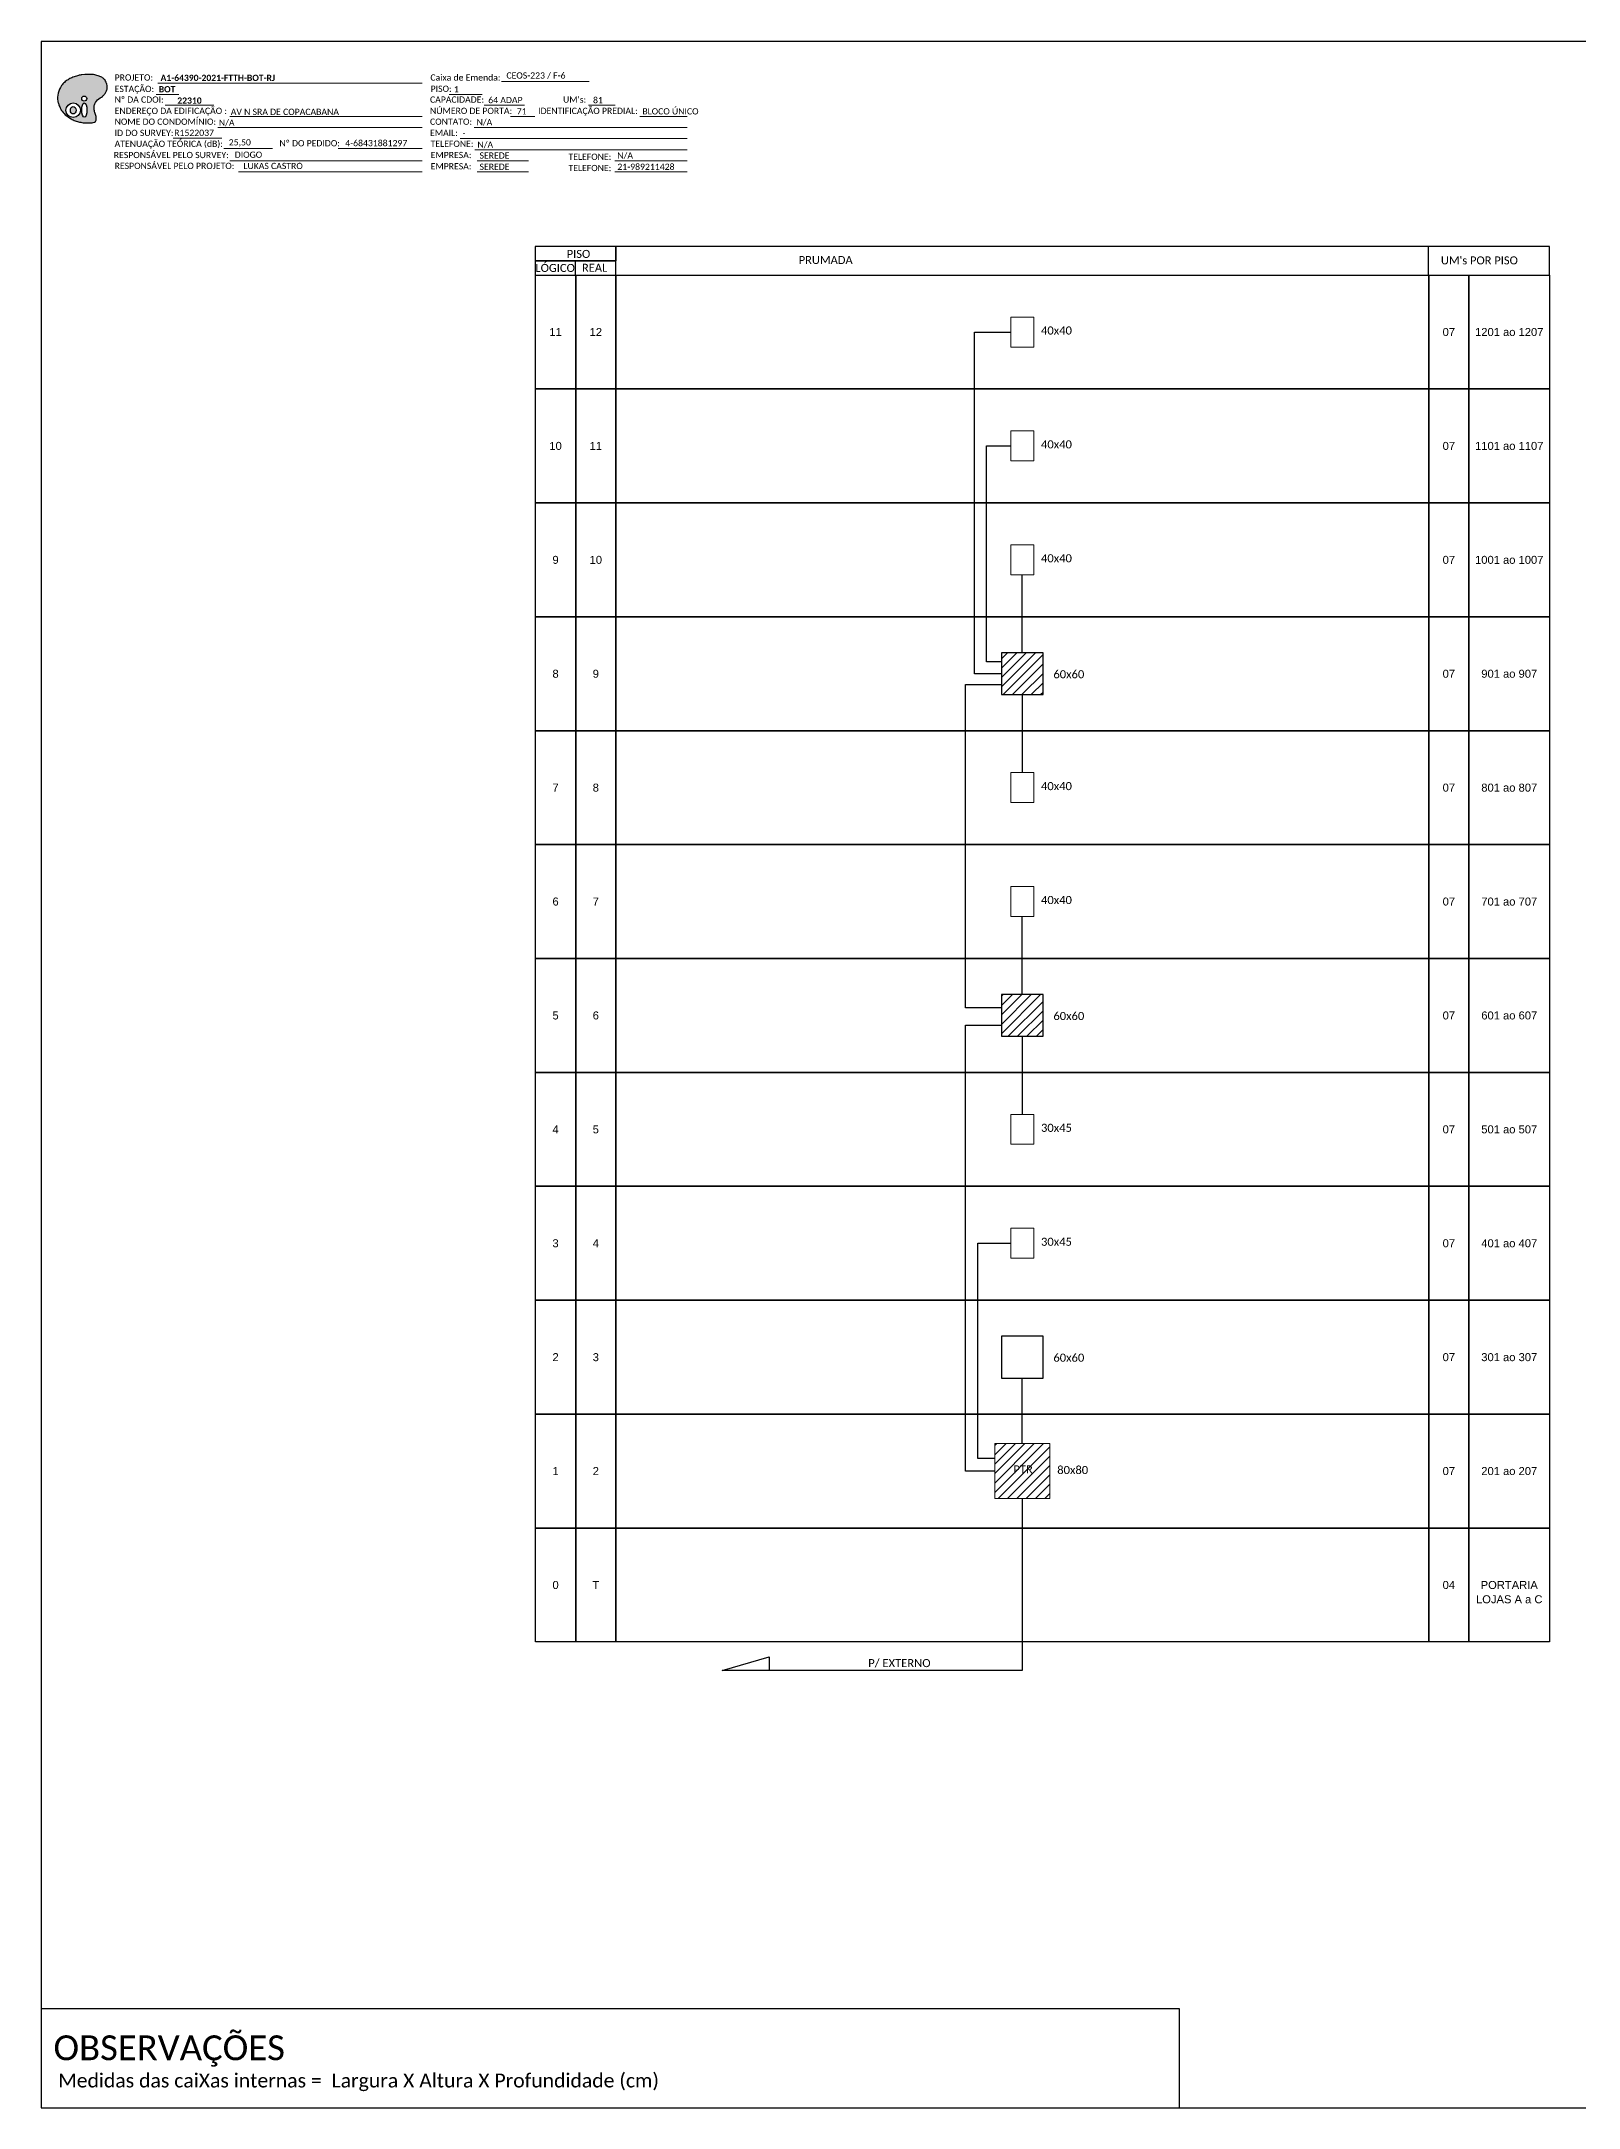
# Model space of a CAD drawing. Extents: x -89 to 1647, y 705 to 1299.
# Drawn here: x 808 to 1250, y 705 to 1299 of the extents above; entities that cross this region are included whole.
import ezdxf
from ezdxf.enums import TextEntityAlignment as Align

# ---------------------------------------------------------------- set-up
doc = ezdxf.new("R2010")
doc.units = 0
doc.styles.add('ARIAL', font='arial.ttf')
doc.styles.add('WMF-Calibri0', font='calibri.ttf')
doc.styles.add('WMF-Calibri1', font='calibrib.ttf')
pattern_1 = [(45, (63.68, 79.6656), (-1.3470384, 1.3470384), [])]

# ---------------------------------------------------------------- blocks, each defined once
blk = doc.blocks.new('OI')
h = blk.add_hatch(color=40)
edge = h.paths.add_edge_path()
edge.add_spline(control_points=[(4.35, -0.67), (3.92, -0.99), (3.26, -1.5), (2.81, -2.59), (2.9, -3.5), (3.06, -4.27), (3.31, -4.85), (3.37, -5.39), (3.4, -5.88), (3.2, -6.4), (2.54, -6.61), (1.65, -6.63), (0.55, -6.67), (-0.56, -6.42), (-1.61, -6.14), (-2.77, -5.61), (-3.92, -4.77), (-4.89, -3.7), (-5.34, -2.65), (-5.6, -1.94), (-5.85, -0.96), (-5.71, 0.47), (-5.1, 2.02), (-4.14, 3.02), (-3.3, 3.61), (-2.37, 4.16), (-1.36, 4.44), (-0.56, 4.7), (0.79, 4.85), (2.24, 4.97), (3.79, 4.57), (4.67, 4.21), (5.44, 3.65), (5.76, 2.99), (6.03, 2.21), (6.01, 1.46), (5.72, 0.64), (5.31, 0.08), (4.88, -0.38), (4.51, -0.55), (4.35, -0.67)], knot_values=[0, 0, 0, 0, 1.60434, 2.417191, 3.427595, 4.282808, 4.776746, 5.304182, 5.888771, 6.258406, 6.858137, 7.79129, 8.986195, 10.124242, 11.187857, 12.242908, 13.953784, 15.414161, 16.515391, 17.349188, 17.675853, 19.552021, 21.515531, 22.568638, 23.63245, 24.621084, 25.782718, 26.745347, 27.142653, 29.870543, 31.004649, 31.921532, 32.709589, 33.801391, 34.042471, 35.192333, 35.971461, 36.628871, 37.254359, 37.836911, 37.836911, 37.836911, 37.836911], degree=3, periodic=0)
h.paths.add_polyline_path([(1.13, -0.87, -1), (-0.04, -0.87, -1)], flags=16)
edge = h.paths.add_edge_path(flags=16)
edge.add_ellipse((0.56, -3.59), major_axis=(-0.02, 1.71), ratio=0.361305, start_angle=0, end_angle=360)
h.paths.add_polyline_path([(-0.36, -3.62, -1), (-3.8, -3.62, -1)], flags=16)
edge = h.paths.add_edge_path(flags=0)
edge.add_ellipse((-2.08, -3.62), major_axis=(0, 0.885), ratio=0.758294, start_angle=0, end_angle=360)
at = {"color": 40}
for centre, radius in [((-2.08, -3.62), 1.72), ((0.54, -0.87), 0.587)]:
    blk.add_circle(centre, radius, dxfattribs=at)
blk.add_ellipse((-2.08, -3.62), major_axis=(0, 0.885), ratio=0.758294, start_param=-3.141592653589792, end_param=3.141592653589792, dxfattribs=at)
blk.add_ellipse((0.56, -3.59), major_axis=(-0.02, 1.71), ratio=0.361305, dxfattribs=at)
at = {"color": 40, "start_tangent": (-0.800898, -0.598801), "end_tangent": (-0.800898, -0.598801)}
blk.add_spline([(4.35, -0.67), (3.2, -1.78), (2.9, -2.54), (2.92, -3.55), (3.12, -4.38), (3.28, -4.85), (3.37, -5.37), (3.35, -5.95), (3.2, -6.29), (2.66, -6.55), (1.73, -6.63), (0.54, -6.62), (-0.58, -6.41), (-1.6, -6.11), (-2.56, -5.67), (-3.95, -4.67), (-4.89, -3.56), (-5.37, -2.56), (-5.64, -1.78), (-5.72, -1.46), (-5.63, 0.42), (-4.84, 2.22), (-4.13, 2.99), (-3.27, 3.62), (-2.4, 4.09), (-1.3, 4.47), (-0.37, 4.72), (0.02, 4.77), (2.75, 4.8), (3.85, 4.53), (4.69, 4.16), (5.31, 3.68), (5.85, 2.73), (5.93, 2.5), (5.94, 1.35), (5.67, 0.62), (5.29, 0.08), (4.84, -0.36), (4.35, -0.67)], degree=3, dxfattribs=at)
blk = doc.blocks.new('CARIMBO')
at = {"color": 7, "lineweight": 0}
for points in [[(35.66, -16.79), (111.64, -16.79)], [(134.48, -16.3), (159.61, -16.3)], [(35.15, -20.06), (41.7, -20.06)], [(37.81, -23.14), (51.75, -23.14)], [(119.43, -20.02), (128.92, -20.02)], [(129.48, -23.14), (141.1, -23.14)], [(159.42, -23.14), (167.09, -23.14)], [(52.97, -29.48), (111.64, -29.48)], [(56.38, -26.37), (111.64, -26.37)], [(126.6, -29.48), (187.83, -29.48)], [(137.07, -26.37), (144.01, -26.37)], [(174.24, -26.37), (187.8, -26.37)], [(40.13, -32.55), (54.07, -32.55)], [(54.67, -35.52), (68.61, -35.52)], [(122.56, -32.72), (187.83, -32.72)], [(56.38, -39.07), (111.64, -39.07)], [(126.84, -35.96), (187.83, -35.96)], [(127.45, -39.07), (142.25, -39.07)], [(167.06, -39.07), (187.83, -39.07)], [(58.87, -42.31), (111.64, -42.31)], [(127.45, -42.31), (142.25, -42.31)], [(167.06, -42.31), (187.83, -42.31)]]:
    blk.add_lwpolyline(points, dxfattribs=at)
at = {"color": 7, "xscale": 1.213923925163967, "yscale": 1.213923925163967, "zscale": 1.213923925163967, "rotation": 0.1532896023949059}
blk.add_blockref('OI', (13.86, -20.16), dxfattribs=at)
at = {"color": 7, "lineweight": 0, "style": 'WMF-Calibri0'}
for s, height, p in [('PROJETO:', 1.793, (23.26, -16.04)), ('ESTAÇÃO:', 1.793, (23.26, -19.32)), ('Caixa de Emenda:', 1.7927, (114.02, -16.04)), ('PISO:', 1.793, (114.09, -19.28)), ('ENDEREÇO DA EDIFICAÇÃO :', 1.7927, (23.26, -25.63)), ('Nº DA CDOI:', 1.7927, (23.26, -22.39)), ('CAPACIDADE:', 1.7927, (113.91, -22.39)), ('NÚMERO DE PORTA:', 1.7927, (113.91, -25.63)), ('IDENTIFICAÇÃO PREDIAL:', 1.7927, (144.99, -25.63)), ("UM's:", 1.793, (152.15, -22.39)), ('NOME DO CONDOMÍNIO:', 1.7927, (23.26, -28.74)), ('CONTATO:', 1.793, (113.91, -28.74)), ('ATENUAÇÃO TEÓRICA (dB):', 1.7927, (23.26, -35.09)), ('ID DO SURVEY:', 1.7927, (23.26, -31.97)), ('EMAIL:', 1.793, (113.91, -31.97)), ('TELEFONE:', 1.793, (114.09, -35.09)), ('RESPONSÁVEL PELO SURVEY:', 1.7927, (23.02, -38.32)), ('RESPONSÁVEL PELO PROJETO:', 1.7927, (23.26, -41.44)), ('EMPRESA:', 1.793, (114.09, -38.32)), ('EMPRESA:', 1.793, (114.09, -41.56)), ('TELEFONE:', 1.793, (153.7, -38.83)), ('TELEFONE:', 1.793, (153.7, -42.06))]:
    blk.add_text(s, height=height, dxfattribs=at).set_placement(p)
at = {"color": 7, "lineweight": 0, "flags": 8}
for tag, p, style in [('EST', (35.94, -19.41), 'WMF-Calibri1'), ('PROJ', (36.46, -16.13), 'WMF-Calibri1'), ('PISO_PTR', (120.78, -19.42), 'WMF-Calibri0'), ('CEOS-XX', (135.87, -15.46), 'WMF-Calibri0'), ('CAPAC.', (130.66, -22.52), 'WMF-Calibri0'), ("UC'S", (160.78, -22.54), 'WMF-Calibri0'), ('NOME_DO_COND.', (53.23, -29.02), 'WMF-Calibri0'), ('LOGRADOURO', (56.65, -25.91), 'WMF-Calibri0'), ('NOME_DO_CONTATO', (127.3, -28.89), 'WMF-Calibri0'), ('N°', (138.85, -25.77), 'WMF-Calibri0'), ('N°PREDIO', (174.94, -25.77), 'WMF-Calibri0'), ('_ID_', (40.39, -31.94), 'WMF-Calibri0'), ('O_POTEN', (56.06, -34.68), 'WMF-Calibri0'), ('EMAIL', (123.26, -32.12), 'WMF-Calibri0'), ('TELEFONE', (127.55, -35.36), 'WMF-Calibri0'), ('RES_SURVEY', (57.78, -38.23), 'WMF-Calibri0'), ('RES_PROJ', (60.27, -41.47), 'WMF-Calibri0'), ('EMP_RESP_SURVEY', (128.16, -38.47), 'WMF-Calibri0'), ('EMP_RESP_PROJ', (128.16, -41.71), 'WMF-Calibri0'), ('CONT_RESP_SURVEY', (167.76, -38.47), 'WMF-Calibri0'), ('CONT_RESP_PROJ', (167.76, -41.71), 'WMF-Calibri0')]:
    blk.add_attdef(tag, p, '', height=1.79, dxfattribs=dict(at, style=style))
at = {"color": 7, "lineweight": 0, "style": 'WMF-Calibri1', "flags": 8}
blk.add_attdef("N° CDO'S", text='', height=1.79, dxfattribs=at).set_placement((44.78, -22.68), align=Align.CENTER)

msp = doc.modelspace()

# ---------------------------------------------------------------- hatches: boundary and pattern name
h = msp.add_hatch()
h.set_pattern_fill('ANSI31', color=1, scale=0.6)
h.set_pattern_definition(pattern_1)
h.paths.add_polyline_path([(1083.97, 1111.23), (1095.97, 1111.23), (1095.97, 1123.23), (1083.97, 1123.23)])
h = msp.add_hatch()
h.set_pattern_fill('ANSI31', color=1, scale=0.6)
h.set_pattern_definition(pattern_1)
h.paths.add_polyline_path([(1083.97, 1013), (1095.97, 1013), (1095.97, 1025), (1083.97, 1025)])
h = msp.add_hatch()
h.set_pattern_fill('ANSI31', color=1, scale=0.6)
h.set_pattern_definition([(45, (305.4664, 3567.1849), (-1.3470384, 1.3470384), [])])
h.paths.add_polyline_path([(1097.88, 880.12), (1097.88, 895.93), (1082.07, 895.93), (1082.07, 880.12)])
h.paths.add_polyline_path([(1086.81, 886.75), (1093.61, 886.75), (1093.61, 890.23), (1086.81, 890.23)], flags=24)

# ---------------------------------------------------------------- linework, layer by layer
for points in [[(808, 705.02), (1646.56, 705.02), (1646.56, 1299.02), (808, 1299.02), (808, 705.02)], [(961.56, 1231.83), (961.56, 1235.95)], [(973.13, 1231.83), (1241.5, 1231.83), (1241.5, 1240.06), (973.13, 1240.06), (973.13, 1240.06), (973.13, 1235.95)], [(1206.75, 1231.83), (1206.75, 1240.06)]]:
    msp.add_lwpolyline(points)
at = {"color": 7, "lineweight": 0}
msp.add_lwpolyline([(893.31, 1268.26), (917.46, 1268.26)], dxfattribs=at)
for points in [[(949.99, 1235.95), (973.13, 1235.95), (973.13, 1240.06), (949.99, 1240.06)], [(949.99, 1231.83), (973.13, 1231.83), (973.13, 1235.95), (949.99, 1235.95)], [(950.02, 1231.83), (961.59, 1231.83), (961.59, 1199.09), (950.02, 1199.09)], [(961.59, 1231.83), (973.17, 1231.83), (973.17, 1199.09), (961.59, 1199.09)], [(973.17, 1231.83), (1206.78, 1231.83), (1206.78, 1199.09), (973.17, 1199.09)], [(1206.78, 1231.83), (1218.35, 1231.83), (1218.35, 1199.09), (1206.78, 1199.09)], [(1218.35, 1231.83), (1241.5, 1231.83), (1241.5, 1199.09), (1218.35, 1199.09)], [(950.02, 1199.09), (961.59, 1199.09), (961.59, 1166.35), (950.02, 1166.35)], [(961.59, 1199.09), (973.17, 1199.09), (973.17, 1166.35), (961.59, 1166.35)], [(973.17, 1199.09), (1206.78, 1199.09), (1206.78, 1166.35), (973.17, 1166.35)], [(1206.78, 1199.09), (1218.35, 1199.09), (1218.35, 1166.35), (1206.78, 1166.35)], [(1218.35, 1199.09), (1241.5, 1199.09), (1241.5, 1166.35), (1218.35, 1166.35)], [(950.02, 1166.35), (961.59, 1166.35), (961.59, 1133.6), (950.02, 1133.6)], [(961.59, 1166.35), (973.17, 1166.35), (973.17, 1133.6), (961.59, 1133.6)], [(973.17, 1166.35), (1206.78, 1166.35), (1206.78, 1133.6), (973.17, 1133.6)], [(1206.78, 1166.35), (1218.35, 1166.35), (1218.35, 1133.6), (1206.78, 1133.6)], [(1218.35, 1166.35), (1241.5, 1166.35), (1241.5, 1133.6), (1218.35, 1133.6)], [(950.02, 1133.6), (961.59, 1133.6), (961.59, 1100.86), (950.02, 1100.86)], [(961.59, 1133.6), (973.17, 1133.6), (973.17, 1100.86), (961.59, 1100.86)], [(973.17, 1133.6), (1206.78, 1133.6), (1206.78, 1100.86), (973.17, 1100.86)], [(1206.78, 1133.6), (1218.35, 1133.6), (1218.35, 1100.86), (1206.78, 1100.86)], [(1218.35, 1133.6), (1241.5, 1133.6), (1241.5, 1100.86), (1218.35, 1100.86)], [(950.02, 1100.86), (961.59, 1100.86), (961.59, 1068.12), (950.02, 1068.12)], [(961.59, 1100.86), (973.17, 1100.86), (973.17, 1068.12), (961.59, 1068.12)], [(973.17, 1100.86), (1206.78, 1100.86), (1206.78, 1068.12), (973.17, 1068.12)], [(1206.78, 1100.86), (1218.35, 1100.86), (1218.35, 1068.12), (1206.78, 1068.12)], [(1218.35, 1100.86), (1241.5, 1100.86), (1241.5, 1068.12), (1218.35, 1068.12)], [(950.02, 1068.12), (961.59, 1068.12), (961.59, 1035.37), (950.02, 1035.37)], [(961.59, 1068.12), (973.17, 1068.12), (973.17, 1035.37), (961.59, 1035.37)], [(973.17, 1068.12), (1206.78, 1068.12), (1206.78, 1035.37), (973.17, 1035.37)], [(1206.78, 1068.12), (1218.35, 1068.12), (1218.35, 1035.37), (1206.78, 1035.37)], [(1218.35, 1068.12), (1241.5, 1068.12), (1241.5, 1035.37), (1218.35, 1035.37)], [(950.02, 1035.37), (961.59, 1035.37), (961.59, 1002.63), (950.02, 1002.63)], [(961.59, 1035.37), (973.17, 1035.37), (973.17, 1002.63), (961.59, 1002.63)], [(973.17, 1035.37), (1206.78, 1035.37), (1206.78, 1002.63), (973.17, 1002.63)], [(1206.78, 1035.37), (1218.35, 1035.37), (1218.35, 1002.63), (1206.78, 1002.63)], [(1218.35, 1035.37), (1241.5, 1035.37), (1241.5, 1002.63), (1218.35, 1002.63)], [(950.02, 1002.63), (961.59, 1002.63), (961.59, 969.88), (950.02, 969.88)], [(961.59, 1002.63), (973.17, 1002.63), (973.17, 969.88), (961.59, 969.88)], [(973.17, 1002.63), (1206.78, 1002.63), (1206.78, 969.88), (973.17, 969.88)], [(1206.78, 1002.63), (1218.35, 1002.63), (1218.35, 969.88), (1206.78, 969.88)], [(1218.35, 1002.63), (1241.5, 1002.63), (1241.5, 969.88), (1218.35, 969.88)], [(950.02, 969.88), (961.59, 969.88), (961.59, 937.14), (950.02, 937.14)], [(961.59, 969.88), (973.17, 969.88), (973.17, 937.14), (961.59, 937.14)], [(973.17, 969.88), (1206.78, 969.88), (1206.78, 937.14), (973.17, 937.14)], [(1206.78, 969.88), (1218.35, 969.88), (1218.35, 937.14), (1206.78, 937.14)], [(1218.35, 969.88), (1241.5, 969.88), (1241.5, 937.14), (1218.35, 937.14)], [(950.02, 937.14), (961.59, 937.14), (961.59, 904.4), (950.02, 904.4)], [(961.59, 937.14), (973.17, 937.14), (973.17, 904.4), (961.59, 904.4)], [(973.17, 937.14), (1206.78, 937.14), (1206.78, 904.4), (973.17, 904.4)], [(1206.78, 937.14), (1218.35, 937.14), (1218.35, 904.4), (1206.78, 904.4)], [(1218.35, 937.14), (1241.5, 937.14), (1241.5, 904.4), (1218.35, 904.4)], [(1083.97, 914.77), (1095.97, 914.77), (1095.97, 926.77), (1083.97, 926.77)], [(950.02, 904.4), (961.59, 904.4), (961.59, 871.65), (950.02, 871.65)], [(961.59, 904.4), (973.17, 904.4), (973.17, 871.65), (961.59, 871.65)], [(973.17, 904.4), (1206.78, 904.4), (1206.78, 871.65), (973.17, 871.65)], [(1206.78, 904.4), (1218.35, 904.4), (1218.35, 871.65), (1206.78, 871.65)], [(1218.35, 904.4), (1241.5, 904.4), (1241.5, 871.65), (1218.35, 871.65)], [(950.02, 871.65), (961.59, 871.65), (961.59, 838.91), (950.02, 838.91)], [(961.59, 871.65), (973.17, 871.65), (973.17, 838.91), (961.59, 838.91)], [(973.17, 871.65), (1206.78, 871.65), (1206.78, 838.91), (973.17, 838.91)], [(1206.78, 871.65), (1218.35, 871.65), (1218.35, 838.91), (1206.78, 838.91)], [(1218.35, 871.65), (1241.5, 871.65), (1241.5, 838.91), (1218.35, 838.91)]]:
    msp.add_lwpolyline(points, close=True)
at = {"color": 0, "lineweight": 0}
for points in [[(1086.66, 1219.77), (1093.29, 1219.77), (1093.29, 1211.15), (1086.66, 1211.15)], [(1086.66, 1187.03), (1093.29, 1187.03), (1093.29, 1178.41), (1086.66, 1178.41)], [(1086.66, 1154.28), (1093.29, 1154.28), (1093.29, 1145.66), (1086.66, 1145.66)], [(1086.66, 1088.8), (1093.29, 1088.8), (1093.29, 1080.18), (1086.66, 1080.18)], [(1086.66, 1056.05), (1093.29, 1056.05), (1093.29, 1047.43), (1086.66, 1047.43)], [(1086.66, 990.57), (1093.29, 990.57), (1093.29, 981.95), (1086.66, 981.95)], [(1086.66, 957.82), (1093.29, 957.82), (1093.29, 949.2), (1086.66, 949.2)]]:
    msp.add_lwpolyline(points, close=True, dxfattribs=at)
at = {"color": 3, "ltscale": 0.5}
for points in [[(1083.97, 1117.23), (1076.18, 1117.23), (1076.18, 1215.46), (1086.66, 1215.46)], [(1083.97, 1120.67), (1079.68, 1120.67), (1079.68, 1182.72), (1086.66, 1182.72)], [(1089.97, 1123.23), (1089.97, 1145.66)], [(1083.97, 1021.17), (1073.68, 1021.17), (1073.68, 1114.17), (1083.97, 1114.17)], [(1089.97, 1111.23), (1089.97, 1088.8)], [(1089.97, 1025), (1089.97, 1047.43)], [(1082.07, 888.03), (1073.68, 888.03), (1073.68, 1016.17), (1083.97, 1016.17)], [(1089.97, 1013), (1089.97, 990.57)], [(1082.07, 891.67), (1077.18, 891.67), (1077.18, 953.51), (1086.66, 953.51)], [(1089.97, 895.93), (1089.97, 914.77)], [(1089.97, 880.12), (1089.97, 830.67), (1003.68, 830.67), (1017.18, 834.67), (1017.18, 830.67)]]:
    msp.add_lwpolyline(points, dxfattribs=at)
at = {"color": 1}
for points in [[(1083.97, 1111.23), (1095.97, 1111.23), (1095.97, 1123.23), (1083.97, 1123.23)], [(1083.97, 1013), (1095.97, 1013), (1095.97, 1025), (1083.97, 1025)]]:
    msp.add_lwpolyline(points, close=True, dxfattribs=at)
at = {"color": 1, "lineweight": 0}
msp.add_lwpolyline([(1082.07, 895.93), (1097.88, 895.93), (1097.88, 880.12), (1082.07, 880.12)], close=True, dxfattribs=at)
at = {"color": 7}
msp.add_lwpolyline([(808.07, 733.5), (1135.03, 733.5), (1135.03, 705.02)], dxfattribs=at)
for p in [(950.02, 1231.83), (950.02, 1199.09), (950.02, 1166.35), (950.02, 1133.6), (950.02, 1100.86), (950.02, 1068.12), (950.02, 1035.37), (950.02, 1002.63), (950.02, 969.88), (950.02, 937.14), (950.02, 904.4), (950.02, 871.65)]:
    msp.add_point(p)

# ---------------------------------------------------------------- block references
ref = msp.add_blockref('CARIMBO', (805.81, 1303.77))
ref.add_attrib('PROJ', 'A1-64390-2021-FTTH-BOT-RJ', (842.27, 1287.63), dxfattribs={"color": 7, "lineweight": 0, "height": 1.7927, "style": 'WMF-Calibri1'})
ref.add_attrib('EST', 'BOT', (841.75, 1284.35), dxfattribs={"color": 7, "lineweight": 0, "height": 1.793, "style": 'WMF-Calibri1'})
ref.add_attrib("N° CDO'S", '22310', dxfattribs={"color": 7, "lineweight": 0, "height": 1.793, "style": 'WMF-Calibri1'}).set_placement((850.59, 1281.09), align=Align.CENTER)
ref.add_attrib('LOGRADOURO', 'AV N SRA DE COPACABANA', (862.45, 1277.86), dxfattribs={"color": 7, "lineweight": 0, "height": 1.7927, "style": 'WMF-Calibri0'})
ref.add_attrib('NOME_DO_COND.', 'N/A', (859.04, 1274.74), dxfattribs={"color": 7, "lineweight": 0, "height": 1.793, "style": 'WMF-Calibri0'})
ref.add_attrib('_ID_', 'R1522037', (846.2, 1271.83), dxfattribs={"color": 7, "lineweight": 0, "height": 1.793, "style": 'WMF-Calibri0'})
ref.add_attrib('O_POTEN', '25,50', (861.87, 1269.09), dxfattribs={"color": 7, "lineweight": 0, "height": 1.793, "style": 'WMF-Calibri0'})
ref.add_attrib('RES_SURVEY', 'DIOGO', (863.59, 1265.54), dxfattribs={"color": 7, "lineweight": 0, "height": 1.793, "style": 'WMF-Calibri0'})
ref.add_attrib('RES_PROJ', 'LUKAS CASTRO', (866.08, 1262.3), dxfattribs={"color": 7, "lineweight": 0, "height": 1.7927, "style": 'WMF-Calibri0'})
ref.add_attrib('CEOS-XX', 'CEOS-223 / F-6', (941.68, 1288.31), dxfattribs={"color": 7, "lineweight": 0, "height": 1.7927, "style": 'WMF-Calibri0'})
ref.add_attrib('CAPAC.', '64 ADAP', (936.46, 1281.25), dxfattribs={"color": 7, "lineweight": 0, "height": 1.793, "style": 'WMF-Calibri0'})
ref.add_attrib("UC'S", '81', (966.58, 1281.23), dxfattribs={"color": 7, "lineweight": 0, "height": 1.793, "style": 'WMF-Calibri0'})
ref.add_attrib('PISO_PTR', '1', (926.59, 1284.34), dxfattribs={"color": 7, "lineweight": 0, "height": 1.79, "style": 'WMF-Calibri0'})
ref.add_attrib('N°', '71', (944.65, 1278), dxfattribs={"color": 7, "lineweight": 0, "height": 1.793, "style": 'WMF-Calibri0'})
ref.add_attrib('N°PREDIO', 'BLOCO ÚNICO', (980.75, 1278), dxfattribs={"color": 7, "lineweight": 0, "height": 1.7927, "style": 'WMF-Calibri0'})
ref.add_attrib('NOME_DO_CONTATO', 'N/A', (933.11, 1274.88), dxfattribs={"color": 7, "lineweight": 0, "height": 1.793, "style": 'WMF-Calibri0'})
ref.add_attrib('EMAIL', '-', (929.07, 1271.65), dxfattribs={"color": 7, "lineweight": 0, "height": 1.79, "style": 'WMF-Calibri0'})
ref.add_attrib('TELEFONE', 'N/A', (933.36, 1268.41), dxfattribs={"color": 7, "lineweight": 0, "height": 1.793, "style": 'WMF-Calibri0'})
ref.add_attrib('EMP_RESP_SURVEY', 'SEREDE', (933.96, 1265.3), dxfattribs={"color": 7, "lineweight": 0, "height": 1.793, "style": 'WMF-Calibri0'})
ref.add_attrib('EMP_RESP_PROJ', 'SEREDE', (933.96, 1262.06), dxfattribs={"color": 7, "lineweight": 0, "height": 1.793, "style": 'WMF-Calibri0'})
ref.add_attrib('CONT_RESP_SURVEY', 'N/A', (973.57, 1265.3), dxfattribs={"color": 7, "lineweight": 0, "height": 1.793, "style": 'WMF-Calibri0'})
ref.add_attrib('CONT_RESP_PROJ', '21-989211428', (973.57, 1262.06), dxfattribs={"color": 7, "lineweight": 0, "height": 1.7927, "style": 'WMF-Calibri0'})

# ---------------------------------------------------------------- texts
at = {"color": 7, "lineweight": 0, "style": 'WMF-Calibri0'}
msp.add_text('Nº DO PEDIDO:', height=1.7927, dxfattribs=at).set_placement((876.44, 1268.84))
at = {"style": 'WMF-Calibri0'}
for s, height, p in [('  LÓGICO', 2.3, (948.4, 1232.73)), ('     PISO', 2.3, (954.95, 1236.76)), ('PRUMADA', 2.3, (1025.69, 1235.01)), ("UM's POR PISO", 2.3, (1210.28, 1234.9)), ('    REAL', 2.3, (960.16, 1232.78)), ('40x40', 2.317, (1095.34, 1214.74)), ('40x40', 2.317, (1095.34, 1182)), ('40x40', 2.317, (1095.34, 1149.26)), ('60x60', 2.317, (1098.9, 1115.92)), ('40x40', 2.317, (1095.34, 1083.77)), ('40x40', 2.317, (1095.34, 1051.02)), ('60x60', 2.317, (1098.9, 1017.69)), ('30x45', 2.317, (1095.34, 985.54)), ('30x45', 2.317, (1095.34, 952.79)), ('60x60', 2.317, (1098.9, 919.46)), ('PTR', 2.317, (1087.39, 887.34)), ('80x80', 2.317, (1100.01, 887.17)), ('P/ EXTERNO', 2.317, (1045.68, 831.67))]:
    msp.add_text(s, height=height, dxfattribs=at).set_placement(p)
at = {"style": 'ARIAL'}
for s, p in [('11', (955.81, 1215.46)), ('12', (967.38, 1215.46)), ('07', (1212.57, 1215.46)), ('1201 ao 1207', (1229.93, 1215.46)), ('10', (955.81, 1182.72)), ('11', (967.38, 1182.72)), ('07', (1212.57, 1182.72)), ('1101 ao 1107', (1229.93, 1182.72)), ('9', (955.81, 1149.97)), ('10', (967.38, 1149.97)), ('07', (1212.57, 1149.97)), ('1001 ao 1007', (1229.93, 1149.97)), ('8', (955.81, 1117.23)), ('9', (967.38, 1117.23)), ('07', (1212.57, 1117.23)), ('901 ao 907', (1229.93, 1117.23)), ('7', (955.81, 1084.49)), ('8', (967.38, 1084.49)), ('07', (1212.57, 1084.49)), ('801 ao 807', (1229.93, 1084.49)), ('6', (955.81, 1051.74)), ('7', (967.38, 1051.74)), ('07', (1212.57, 1051.74)), ('701 ao 707', (1229.93, 1051.74)), ('5', (955.81, 1019)), ('6', (967.38, 1019)), ('07', (1212.57, 1019)), ('601 ao 607', (1229.93, 1019)), ('4', (955.81, 986.26)), ('5', (967.38, 986.26)), ('07', (1212.57, 986.26)), ('501 ao 507', (1229.93, 986.26)), ('3', (955.81, 953.51)), ('4', (967.38, 953.51)), ('07', (1212.57, 953.51)), ('401 ao 407', (1229.93, 953.51)), ('2', (955.81, 920.77)), ('3', (967.38, 920.77)), ('07', (1212.57, 920.77)), ('301 ao 307', (1229.93, 920.77)), ('1', (955.81, 888.03)), ('2', (967.38, 888.03)), ('07', (1212.57, 888.03)), ('201 ao 207', (1229.93, 888.03)), ('0', (955.81, 855.28)), ('T', (967.38, 855.28)), ('04', (1212.57, 855.28)), ('PORTARIA', (1229.93, 855.28)), ('LOJAS A a C', (1229.93, 851.17))]:
    msp.add_text(s, height=2.3, dxfattribs=at).set_placement(p, align=Align.MIDDLE_CENTER)
at = {"color": 7, "style": 'WMF-Calibri0'}
msp.add_text('OBSERVAÇÕES', height=7.1308, dxfattribs=at).set_placement((811.49, 718.67))
at = {"color": 7, "insert": (812.84, 714.83), "char_height": 4, "width": 658.8434, "attachment_point": 1, "style": 'WMF-Calibri0'}
msp.add_mtext('Medidas das caiXas internas =  Largura X Altura X Profundidade (cm)', dxfattribs=at)
at = {"color": 7, "lineweight": 0, "style": 'WMF-Calibri0', "flags": 8}
msp.add_attdef('4-68431881297', (895.35, 1268.87), '4-68431881297', height=1.7927, dxfattribs=at)

doc.saveas('drawing.dxf')
